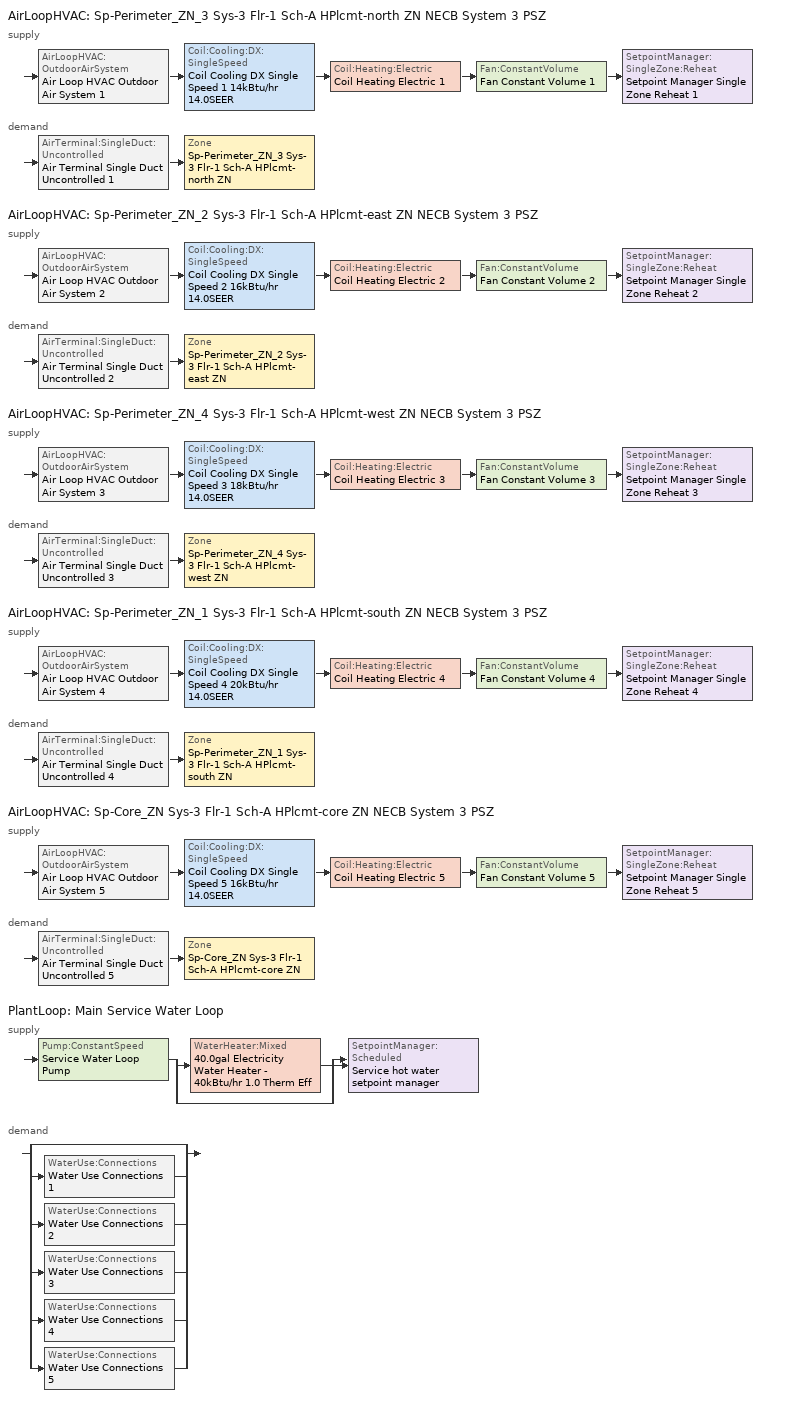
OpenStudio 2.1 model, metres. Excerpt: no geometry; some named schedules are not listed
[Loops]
AirLoopHVAC 'Sp-Perimeter_ZN_3 Sys-3 Flr-1 Sch-A HPlcmt-north ZN NECB System 3 PSZ'
 supply: AirLoopHVAC:OutdoorAirSystem 'Air Loop HVAC Outdoor Air System 1' > Coil:Cooling:DX:SingleSpeed 'Coil Cooling DX Single Speed 1 14kBtu/hr 14.0SEER' > Coil:Heating:Electric 'Coil Heating Electric 1' > Fan:ConstantVolume 'Fan Constant Volume 1' > SetpointManager:SingleZone:Reheat 'Setpoint Manager Single Zone Reheat 1'
 demand: AirTerminal:SingleDuct:Uncontrolled 'Air Terminal Single Duct Uncontrolled 1' > Zone 'Sp-Perimeter_ZN_3 Sys-3 Flr-1 Sch-A HPlcmt-north ZN'
AirLoopHVAC 'Sp-Perimeter_ZN_2 Sys-3 Flr-1 Sch-A HPlcmt-east ZN NECB System 3 PSZ'
 supply: AirLoopHVAC:OutdoorAirSystem 'Air Loop HVAC Outdoor Air System 2' > Coil:Cooling:DX:SingleSpeed 'Coil Cooling DX Single Speed 2 16kBtu/hr 14.0SEER' > Coil:Heating:Electric 'Coil Heating Electric 2' > Fan:ConstantVolume 'Fan Constant Volume 2' > SetpointManager:SingleZone:Reheat 'Setpoint Manager Single Zone Reheat 2'
 demand: AirTerminal:SingleDuct:Uncontrolled 'Air Terminal Single Duct Uncontrolled 2' > Zone 'Sp-Perimeter_ZN_2 Sys-3 Flr-1 Sch-A HPlcmt-east ZN'
AirLoopHVAC 'Sp-Perimeter_ZN_4 Sys-3 Flr-1 Sch-A HPlcmt-west ZN NECB System 3 PSZ'
 supply: AirLoopHVAC:OutdoorAirSystem 'Air Loop HVAC Outdoor Air System 3' > Coil:Cooling:DX:SingleSpeed 'Coil Cooling DX Single Speed 3 18kBtu/hr 14.0SEER' > Coil:Heating:Electric 'Coil Heating Electric 3' > Fan:ConstantVolume 'Fan Constant Volume 3' > SetpointManager:SingleZone:Reheat 'Setpoint Manager Single Zone Reheat 3'
 demand: AirTerminal:SingleDuct:Uncontrolled 'Air Terminal Single Duct Uncontrolled 3' > Zone 'Sp-Perimeter_ZN_4 Sys-3 Flr-1 Sch-A HPlcmt-west ZN'
AirLoopHVAC 'Sp-Perimeter_ZN_1 Sys-3 Flr-1 Sch-A HPlcmt-south ZN NECB System 3 PSZ'
 supply: AirLoopHVAC:OutdoorAirSystem 'Air Loop HVAC Outdoor Air System 4' > Coil:Cooling:DX:SingleSpeed 'Coil Cooling DX Single Speed 4 20kBtu/hr 14.0SEER' > Coil:Heating:Electric 'Coil Heating Electric 4' > Fan:ConstantVolume 'Fan Constant Volume 4' > SetpointManager:SingleZone:Reheat 'Setpoint Manager Single Zone Reheat 4'
 demand: AirTerminal:SingleDuct:Uncontrolled 'Air Terminal Single Duct Uncontrolled 4' > Zone 'Sp-Perimeter_ZN_1 Sys-3 Flr-1 Sch-A HPlcmt-south ZN'
AirLoopHVAC 'Sp-Core_ZN Sys-3 Flr-1 Sch-A HPlcmt-core ZN NECB System 3 PSZ'
 supply: AirLoopHVAC:OutdoorAirSystem 'Air Loop HVAC Outdoor Air System 5' > Coil:Cooling:DX:SingleSpeed 'Coil Cooling DX Single Speed 5 16kBtu/hr 14.0SEER' > Coil:Heating:Electric 'Coil Heating Electric 5' > Fan:ConstantVolume 'Fan Constant Volume 5' > SetpointManager:SingleZone:Reheat 'Setpoint Manager Single Zone Reheat 5'
 demand: AirTerminal:SingleDuct:Uncontrolled 'Air Terminal Single Duct Uncontrolled 5' > Zone 'Sp-Core_ZN Sys-3 Flr-1 Sch-A HPlcmt-core ZN'
PlantLoop 'Main Service Water Loop'
 supply: Pump:ConstantSpeed 'Service Water Loop Pump' > split
  | WaterHeater:Mixed '40.0gal Electricity Water Heater - 40kBtu/hr 1.0 Therm Eff'
  | bypass
  join > SetpointManager:Scheduled 'Service hot water setpoint manager'
 demand: split
  | bypass
  | WaterUse:Connections 'Water Use Connections 1'
  | WaterUse:Connections 'Water Use Connections 2'
  | WaterUse:Connections 'Water Use Connections 3'
  | WaterUse:Connections 'Water Use Connections 4'
  | WaterUse:Connections 'Water Use Connections 5'
[Sizing:Zone] Zone Cooling Design Supply Air Temperature Input Method=SupplyAirTemperature; Zone Cooling Design Supply Air Temperature {C}=13; Zone Cooling Design Supply Air Temperature Difference {deltaC}=11.11; Zone Heating Design Supply Air Temperature Input Method=SupplyAirTemperature; Zone Heating Design Supply Air Temperature {C}=43; Zone Heating Design Supply Air Temperature Difference {deltaC}=11.11; Zone Cooling Design Supply Air Humidity Ratio {kg-H2O/kg-air}=0.0085; Zone Heating Design Supply Air Humidity Ratio {kg-H2O/kg-air}=0.008; Zone Heating Sizing Factor=1.3; Zone Cooling Sizing Factor=1.1; Cooling Design Air Flow Method=DesignDay; Heating Design Air Flow Method=DesignDay; Account for Dedicated Outdoor Air System=No; Dedicated Outdoor Air System Control Strategy=NeutralSupplyAir; Dedicated Outdoor Air Low Setpoint Temperature for Design {C}=autosize; Dedicated Outdoor Air High Setpoint Temperature for Design {C}=autosize
Sp-Perimeter_ZN_3 Sys-3 Flr-1 Sch-A HPlcmt-north ZN; Sp-Perimeter_ZN_2 Sys-3 Flr-1 Sch-A HPlcmt-east ZN; Sp-Perimeter_ZN_4 Sys-3 Flr-1 Sch-A HPlcmt-west ZN; Sp-Perimeter_ZN_1 Sys-3 Flr-1 Sch-A HPlcmt-south ZN; Sp-Core_ZN Sys-3 Flr-1 Sch-A HPlcmt-core ZN
[Zone equipment]
Sp-Perimeter_ZN_3 Sys-3 Flr-1 Sch-A HPlcmt-north ZN: Air Terminal Single Duct Uncontrolled 1, Zone HVAC Baseboard Convective Electric 1
Sp-Perimeter_ZN_2 Sys-3 Flr-1 Sch-A HPlcmt-east ZN: Air Terminal Single Duct Uncontrolled 2, Zone HVAC Baseboard Convective Electric 2
Sp-Perimeter_ZN_4 Sys-3 Flr-1 Sch-A HPlcmt-west ZN: Air Terminal Single Duct Uncontrolled 3, Zone HVAC Baseboard Convective Electric 3
Sp-Perimeter_ZN_1 Sys-3 Flr-1 Sch-A HPlcmt-south ZN: Air Terminal Single Duct Uncontrolled 4, Zone HVAC Baseboard Convective Electric 4
Sp-Core_ZN Sys-3 Flr-1 Sch-A HPlcmt-core ZN: Air Terminal Single Duct Uncontrolled 5, Zone HVAC Baseboard Convective Electric 5
[AirLoopHVAC] Design Supply Air Flow Rate {m3/s}=AutoSize
Name | Availability Schedule | Availability Manager
Sp-Perimeter_ZN_3 Sys-3 Flr-1 Sch-A HPlcmt-north ZN NECB System 3 PSZ; Sp-Perimeter_ZN_2 Sys-3 Flr-1 Sch-A HPlcmt-east ZN NECB System 3 PSZ; Sp-Perimeter_ZN_4 Sys-3 Flr-1 Sch-A HPlcmt-west ZN NECB System 3 PSZ; Sp-Core_ZN Sys-3 Flr-1 Sch-A HPlcmt-core ZN NECB System 3 PSZ | Always On Discrete
Sp-Perimeter_ZN_1 Sys-3 Flr-1 Sch-A HPlcmt-south ZN NECB System 3 PSZ | Sp-Perimeter_ZN_1 Sys-3 Flr-1 Sch-A HPlcmt-south ZN NECB System 3 PSZ Occ Sch | Availability Manager Night Cycle 1
[Sizing:System] Type of Load to Size On=Sensible; Design Outdoor Air Flow Rate {m3/s}=Autosize; Minimum System Air Flow Ratio=1; Preheat Design Temperature {C}=7; Preheat Design Humidity Ratio {kg-H2O/kg-Air}=0.008; Precool Design Temperature {C}=13; Precool Design Humidity Ratio {kg-H2O/kg-Air}=0.008; Central Cooling Design Supply Air Temperature {C}=13; Central Heating Design Supply Air Temperature {C}=43; Sizing Option=NonCoincident; 100% Outdoor Air in Cooling=No; 100% Outdoor Air in Heating=No; Central Cooling Design Supply Air Humidity Ratio {kg-H2O/kg-Air}=0.0085; Central Heating Design Supply Air Humidity Ratio {kg-H2O/kg-Air}=0.008; Cooling Design Air Flow Method=DesignDay; Cooling Design Air Flow Rate {m3/s}=0; Heating Design Air Flow Method=DesignDay; Heating Design Air Flow Rate {m3/s}=0; System Outdoor Air Method=ZoneSum; Zone Maximum Outdoor Air Fraction=1; Cooling Supply Air Flow Rate Per Floor Area {m3/s-m2}=0.00996765; Cooling Fraction of Autosized Cooling Supply Air Flow Rate=1; Cooling Supply Air Flow Rate Per Unit Cooling Capacity {m3/s-W}=3.94755e-05; Heating Supply Air Flow Rate Per Floor Area {m3/s-m2}=0.00996765; Heating Fraction of Autosized Heating Supply Air Flow Rate=1; Heating Fraction of Autosized Cooling Supply Air Flow Rate=1; Heating Supply Air Flow Rate Per Unit Heating Capacity {m3/s-W}=3.15882e-05; Cooling Design Capacity Method=CoolingDesignCapacity; Cooling Design Capacity {W}=autosize; Cooling Design Capacity Per Floor Area {W/m2}=234.7; Fraction of Autosized Cooling Design Capacity=1; Heating Design Capacity Method=HeatingDesignCapacity; Heating Design Capacity {W}=autosize; Heating Design Capacity Per Floor Area {W/m2}=157; Fraction of Autosized Heating Design Capacity=1; Central Cooling Capacity Control Method=OnOff
Sp-Perimeter_ZN_3 Sys-3 Flr-1 Sch-A HPlcmt-north ZN NECB System 3 PSZ; Sp-Perimeter_ZN_2 Sys-3 Flr-1 Sch-A HPlcmt-east ZN NECB System 3 PSZ; Sp-Perimeter_ZN_4 Sys-3 Flr-1 Sch-A HPlcmt-west ZN NECB System 3 PSZ; Sp-Perimeter_ZN_1 Sys-3 Flr-1 Sch-A HPlcmt-south ZN NECB System 3 PSZ; Sp-Core_ZN Sys-3 Flr-1 Sch-A HPlcmt-core ZN NECB System 3 PSZ
[Fan:ConstantVolume] Availability Schedule=Always On Discrete; Fan Efficiency=0.39975; Pressure Rise {Pa}=640; Maximum Flow Rate {m3/s}=AutoSize; Motor Efficiency=0.615
Fan Constant Volume 1; Fan Constant Volume 2; Fan Constant Volume 3; Fan Constant Volume 4; Fan Constant Volume 5
[Coil:Heating:Electric] Availability Schedule=Always On Discrete
Coil Heating Electric 1; Coil Heating Electric 2; Coil Heating Electric 3; Coil Heating Electric 4; Coil Heating Electric 5
[Coil:Cooling:DX:SingleSpeed] Availability Schedule=Always On Discrete; Rated Total Cooling Capacity {W}=autosize; Rated Sensible Heat Ratio=autosize; Rated COP {W/W}=3.8248; Rated Air Flow Rate {m3/s}=autosize; Rated Evaporator Fan Power Per Volume Flow Rate {W/(m3/s)}=773.3; Condenser Type=AirCooled; Evaporative Condenser Effectiveness=0; Evaporative Condenser Air Flow Rate {m3/s}=Autosize; Evaporative Condenser Pump Rated Power Consumption {W}=Autosize; Crankcase Heater Capacity {W}=0; Maximum Outdoor Dry-Bulb Temperature for Crankcase Heater Operation {C}=0; Basin Heater Capacity {W/K}=0; Basin Heater Setpoint Temperature {C}=10
Name | Total Cooling Capacity Function of Temperature Curve | Total Cooling Capacity Function of Flow Fraction Curve | Energy Input Ratio Function of Temperature Curve | Energy Input Ratio Function of Flow Fraction Curve | Part Load Fraction Correlation Curve
Coil Cooling DX Single Speed 1 14kBtu/hr 14.0SEER | DXCOOL-NECB2011-REF-CAPFT | DXCOOL-NECB2011-REF-CAPFFLOW | DXCOOL-NECB2011-REF-COOLEIRFT | DXCOOL-NECB2011-REF-COOLEIRFFLOW | DXCOOL-NECB2011-REF-COOLPLFFPLR
Coil Cooling DX Single Speed 2 16kBtu/hr 14.0SEER | DXCOOL-NECB2011-REF-CAPFT 1 | DXCOOL-NECB2011-REF-CAPFFLOW 1 | DXCOOL-NECB2011-REF-COOLEIRFT 1 | DXCOOL-NECB2011-REF-COOLEIRFFLOW 1 | DXCOOL-NECB2011-REF-COOLPLFFPLR 1
Coil Cooling DX Single Speed 3 18kBtu/hr 14.0SEER | DXCOOL-NECB2011-REF-CAPFT 2 | DXCOOL-NECB2011-REF-CAPFFLOW 2 | DXCOOL-NECB2011-REF-COOLEIRFT 2 | DXCOOL-NECB2011-REF-COOLEIRFFLOW 2 | DXCOOL-NECB2011-REF-COOLPLFFPLR 2
Coil Cooling DX Single Speed 4 20kBtu/hr 14.0SEER | DXCOOL-NECB2011-REF-CAPFT 3 | DXCOOL-NECB2011-REF-CAPFFLOW 3 | DXCOOL-NECB2011-REF-COOLEIRFT 3 | DXCOOL-NECB2011-REF-COOLEIRFFLOW 3 | DXCOOL-NECB2011-REF-COOLPLFFPLR 3
Coil Cooling DX Single Speed 5 16kBtu/hr 14.0SEER | DXCOOL-NECB2011-REF-CAPFT 4 | DXCOOL-NECB2011-REF-CAPFFLOW 4 | DXCOOL-NECB2011-REF-COOLEIRFT 4 | DXCOOL-NECB2011-REF-COOLEIRFFLOW 4 | DXCOOL-NECB2011-REF-COOLPLFFPLR 4
[Controller:OutdoorAir] Minimum Outdoor Air Flow Rate {m3/s}=0; Maximum Outdoor Air Flow Rate {m3/s}=Autosize; Economizer Control Type=NoEconomizer; Economizer Control Action Type=ModulateFlow; Economizer Maximum Limit Dry-Bulb Temperature {C}=28; Economizer Maximum Limit Enthalpy {J/kg}=64000; Economizer Minimum Limit Dry-Bulb Temperature {C}=-100; Lockout Type=NoLockout; Minimum Limit Type=FixedMinimum; High Humidity Control=No; Heat Recovery Bypass Control Type=BypassWhenWithinEconomizerLimits
Name | Minimum Outdoor Air Schedule | Controller Mechanical Ventilation
Controller Outdoor Air 1 | Always On Discrete | Controller Mechanical Ventilation 1
Controller Outdoor Air 2 | Always On Discrete | Controller Mechanical Ventilation 2
Controller Outdoor Air 3 | Always On Discrete | Controller Mechanical Ventilation 3
Controller Outdoor Air 4 | Sp-Perimeter_ZN_1 Sys-3 Flr-1 Sch-A HPlcmt-south ZN NECB System 3 PSZ Occ Sch | Controller Mechanical Ventilation 4
Controller Outdoor Air 5 | Always On Discrete | Controller Mechanical Ventilation 5
[Controller:MechanicalVentilation] Availability Schedule=Always On Discrete; System Outdoor Air Method=ZoneSum
Controller Mechanical Ventilation 1; Controller Mechanical Ventilation 2; Controller Mechanical Ventilation 3; Controller Mechanical Ventilation 4; Controller Mechanical Ventilation 5
[AirLoopHVAC:OutdoorAirSystem]
Name | Controller
Air Loop HVAC Outdoor Air System 1 | Controller Outdoor Air 1
Air Loop HVAC Outdoor Air System 2 | Controller Outdoor Air 2
Air Loop HVAC Outdoor Air System 3 | Controller Outdoor Air 3
Air Loop HVAC Outdoor Air System 4 | Controller Outdoor Air 4
Air Loop HVAC Outdoor Air System 5 | Controller Outdoor Air 5
[SetpointManager:SingleZone:Reheat] Minimum Supply Air Temperature {C}=13; Maximum Supply Air Temperature {C}=43
Name | Control Zone
Setpoint Manager Single Zone Reheat 1 | Sp-Perimeter_ZN_3 Sys-3 Flr-1 Sch-A HPlcmt-north ZN
Setpoint Manager Single Zone Reheat 2 | Sp-Perimeter_ZN_2 Sys-3 Flr-1 Sch-A HPlcmt-east ZN
Setpoint Manager Single Zone Reheat 3 | Sp-Perimeter_ZN_4 Sys-3 Flr-1 Sch-A HPlcmt-west ZN
Setpoint Manager Single Zone Reheat 4 | Sp-Perimeter_ZN_1 Sys-3 Flr-1 Sch-A HPlcmt-south ZN
Setpoint Manager Single Zone Reheat 5 | Sp-Core_ZN Sys-3 Flr-1 Sch-A HPlcmt-core ZN
[AirTerminal:SingleDuct:Uncontrolled] Availability Schedule=Always On Discrete; Maximum Air Flow Rate {m3/s}=AutoSize
Air Terminal Single Duct Uncontrolled 1; Air Terminal Single Duct Uncontrolled 2; Air Terminal Single Duct Uncontrolled 3; Air Terminal Single Duct Uncontrolled 4; Air Terminal Single Duct Uncontrolled 5
[ZoneHVAC:Baseboard:Convective:Electric] Availability Schedule=Always On Discrete; Nominal Capacity {W}=autosize; Efficiency=1
Zone HVAC Baseboard Convective Electric 1; Zone HVAC Baseboard Convective Electric 2; Zone HVAC Baseboard Convective Electric 3; Zone HVAC Baseboard Convective Electric 4; Zone HVAC Baseboard Convective Electric 5
[PlantLoop]
Main Service Water Loop: Maximum Loop Temperature {C}=60; Minimum Loop Temperature {C}=10; Plant Loop Volume {m3}=Autocalculate; Load Distribution Scheme=Optimal
[Sizing:Plant]
Main Service Water Loop: Loop Type=Heating; Design Loop Exit Temperature {C}=60; Loop Design Temperature Difference {deltaC}=5; Sizing Option=NonCoincident; Zone Timesteps in Averaging Window=1; Coincident Sizing Factor Mode=None
[SetpointManager:Scheduled]
Service hot water setpoint manager: Control Variable=Temperature; Schedule=Service Water Loop Temp - 140F
[Pump:ConstantSpeed]
Service Water Loop Pump: Rated Flow Rate {m3/s}=autosize; Rated Pump Head {Pa}=0.001; Rated Power Consumption {W}=autosize; Motor Efficiency=0.7; Fraction of Motor Inefficiencies to Fluid Stream=0; Pump Control Type=Intermittent
[WaterHeater:Mixed]
40.0gal Electricity Water Heater - 40kBtu/hr 1.0 Therm Eff: Tank Volume {m3}=0.151416; Setpoint Temperature Schedule=Service Water Loop Temp - 140F; Deadband Temperature Difference {deltaC}=2; Maximum Temperature Limit {C}=82.2222; Heater Control Type=Cycle; Heater Maximum Capacity {W}=11722.8; Heater Fuel Type=Electricity; Heater Thermal Efficiency=1; Off Cycle Parasitic Fuel Consumption Rate {W}=570.999; Off Cycle Parasitic Fuel Type=Electricity; Off Cycle Parasitic Heat Fraction to Tank=0.8; On Cycle Parasitic Fuel Consumption Rate {W}=570.999; On Cycle Parasitic Fuel Type=Electricity; On Cycle Parasitic Heat Fraction to Tank=0; Ambient Temperature Indicator=Schedule; Ambient Temperature Schedule=Water Heater Ambient Temp Schedule - 70F; Off Cycle Loss Coefficient to Ambient Temperature {W/K}=1.80728; On Cycle Loss Coefficient to Ambient Temperature {W/K}=1.80728; Use Side Effectiveness=1; Source Side Effectiveness=1; Use Side Design Flow Rate {m3/s}=autosize; Source Side Design Flow Rate {m3/s}=autosize; Indirect Water Heating Recovery Time {hr}=1.5
[WaterUse:Connections]
Name | Water Use Equipment Name 1
Water Use Connections 1 | Core_zn Service Water Use 0.06gal/min
Water Use Connections 2 | Perimeter_zn_1 Service Water Use 0.04gal/min
Water Use Connections 3 | Perimeter_zn_2 Service Water Use 0.03gal/min
Water Use Connections 4 | Perimeter_zn_3 Service Water Use 0.04gal/min
Water Use Connections 5 | Perimeter_zn_4 Service Water Use 0.03gal/min
[WaterUse:Equipment:Definition]
Name | Peak Flow Rate {m3/s} | Target Temperature Schedule | Sensible Fraction Schedule | Latent Fraction Schedule
Core_zn Service Water Use Def 0.06gal/min | 3.62272e-06 | Schedule Ruleset 5 | Schedule Ruleset 3 | Schedule Ruleset 4
Perimeter_zn_1 Service Water Use Def 0.04gal/min | 2.74626e-06 | Schedule Ruleset 8 | Schedule Ruleset 6 | Schedule Ruleset 7
Perimeter_zn_2 Service Water Use Def 0.03gal/min | 1.62912e-06 | Schedule Ruleset 11 | Schedule Ruleset 9 | Schedule Ruleset 10
Perimeter_zn_3 Service Water Use Def 0.04gal/min | 2.74626e-06 | Schedule Ruleset 14 | Schedule Ruleset 12 | Schedule Ruleset 13
Perimeter_zn_4 Service Water Use Def 0.03gal/min | 1.62912e-06 | Schedule Ruleset 17 | Schedule Ruleset 15 | Schedule Ruleset 16
[WaterUse:Equipment] Flow Rate Fraction Schedule=NECB-A-Service Water Heating
Name | Water Use Equipment Definition | Space
Core_zn Service Water Use 0.06gal/min | Core_zn Service Water Use Def 0.06gal/min | Core_ZN
Perimeter_zn_1 Service Water Use 0.04gal/min | Perimeter_zn_1 Service Water Use Def 0.04gal/min | Perimeter_ZN_1
Perimeter_zn_2 Service Water Use 0.03gal/min | Perimeter_zn_2 Service Water Use Def 0.03gal/min | Perimeter_ZN_2
Perimeter_zn_3 Service Water Use 0.04gal/min | Perimeter_zn_3 Service Water Use Def 0.04gal/min | Perimeter_ZN_3
Perimeter_zn_4 Service Water Use 0.03gal/min | Perimeter_zn_4 Service Water Use Def 0.03gal/min | Perimeter_ZN_4
[AvailabilityManager:NightCycle]
Availability Manager Night Cycle 1: Control Type=CycleOnAny; Thermostat Tolerance {deltaC}=1; Cycling Run Time {s}=3600
[Schedule:Ruleset]
Service Water Loop Temp - 140F: Default Day Schedule=Service Water Loop Temp - 140F Default
Water Heater Ambient Temp Schedule - 70F: Default Day Schedule=Water Heater Ambient Temp Schedule - 70F Default
Schedule Ruleset 3: Default Day Schedule=Schedule Day 5
Schedule Ruleset 5: Default Day Schedule=Schedule Day 7
NECB-A-Service Water Heating: Default Day Schedule=NECB-A-Service Water Heating Default
Sp-Perimeter_ZN_1 Sys-3 Flr-1 Sch-A HPlcmt-south ZN NECB System 3 PSZ Occ Sch: Default Day Schedule=Sp-Perimeter_ZN_1 Sys-3 Flr-1 Sch-A HPlcmt-south ZN NECB System 3 PSZ Occ Sch Default; Summer Design Day Schedule=Sp-Perimeter_ZN_1 Sys-3 Flr-1 Sch-A HPlcmt-south ZN NECB System 3 PSZ Occ Sch Summer Design Day; Winter Design Day Schedule=Sp-Perimeter_ZN_1 Sys-3 Flr-1 Sch-A HPlcmt-south ZN NECB System 3 PSZ Occ Sch Winter Design Day
[Schedule:Day]
Service Water Loop Temp - 140F Default: 24, 0, 60
Water Heater Ambient Temp Schedule - 70F Default: 24, 0, 21.1111
Sp-Perimeter_ZN_1 Sys-3 Flr-1 Sch-A HPlcmt-south ZN NECB System 3 PSZ Occ Sch Default; Sp-Perimeter_ZN_1 Sys-3 Flr-1 Sch-A HPlcmt-south ZN NECB System 3 PSZ Occ Sch Winter Design Day; Sp-Perimeter_ZN_1 Sys-3 Flr-1 Sch-A HPlcmt-south ZN NECB System 3 PSZ Occ Sch Summer Design Day: 24, 0, 1
[Schedule:Rule] Schedule Ruleset=Sp-Perimeter_ZN_1 Sys-3 Flr-1 Sch-A HPlcmt-south ZN NECB System 3 PSZ Occ Sch; Date Specification Type=DateRange; Start Month=1; Start Day=1; End Month=12
Sp-Perimeter_ZN_1 Sys-3 Flr-1 Sch-A HPlcmt-south ZN NECB System 3 PSZ Occ Sch Monday Rule: Rule Order=6; Day Schedule=Sp-Perimeter_ZN_1 Sys-3 Flr-1 Sch-A HPlcmt-south ZN NECB System 3 PSZ Occ Sch Monday; Apply Monday=Yes; End Day=25
Sp-Perimeter_ZN_1 Sys-3 Flr-1 Sch-A HPlcmt-south ZN NECB System 3 PSZ Occ Sch Tuesday Rule: Rule Order=5; Day Schedule=Sp-Perimeter_ZN_1 Sys-3 Flr-1 Sch-A HPlcmt-south ZN NECB System 3 PSZ Occ Sch Tuesday; End Day=26; Apply Tuesday=Yes
Sp-Perimeter_ZN_1 Sys-3 Flr-1 Sch-A HPlcmt-south ZN NECB System 3 PSZ Occ Sch Wednesday Rule: Rule Order=4; Day Schedule=Sp-Perimeter_ZN_1 Sys-3 Flr-1 Sch-A HPlcmt-south ZN NECB System 3 PSZ Occ Sch Wednesday; End Day=27; Apply Wednesday=Yes
Sp-Perimeter_ZN_1 Sys-3 Flr-1 Sch-A HPlcmt-south ZN NECB System 3 PSZ Occ Sch Thursday Rule: Rule Order=3; Day Schedule=Sp-Perimeter_ZN_1 Sys-3 Flr-1 Sch-A HPlcmt-south ZN NECB System 3 PSZ Occ Sch Thursday; End Day=28; Apply Thursday=Yes
Sp-Perimeter_ZN_1 Sys-3 Flr-1 Sch-A HPlcmt-south ZN NECB System 3 PSZ Occ Sch Friday Rule: Rule Order=2; Day Schedule=Sp-Perimeter_ZN_1 Sys-3 Flr-1 Sch-A HPlcmt-south ZN NECB System 3 PSZ Occ Sch Friday; End Day=29; Apply Friday=Yes
Sp-Perimeter_ZN_1 Sys-3 Flr-1 Sch-A HPlcmt-south ZN NECB System 3 PSZ Occ Sch Saturday Rule: Rule Order=1; Day Schedule=Sp-Perimeter_ZN_1 Sys-3 Flr-1 Sch-A HPlcmt-south ZN NECB System 3 PSZ Occ Sch Saturday; End Day=30; Apply Saturday=Yes
Sp-Perimeter_ZN_1 Sys-3 Flr-1 Sch-A HPlcmt-south ZN NECB System 3 PSZ Occ Sch Sunday Rule: Rule Order=0; Day Schedule=Sp-Perimeter_ZN_1 Sys-3 Flr-1 Sch-A HPlcmt-south ZN NECB System 3 PSZ Occ Sch Sunday; End Day=31; Apply Sunday=Yes
[Schedule:Constant]
Always On Discrete: Value=1
[Curve:Biquadratic] Minimum Value of x=13; Maximum Value of x=24; Minimum Value of y=24; Maximum Value of y=46
Name | Coefficient1 Constant | Coefficient2 x | Coefficient3 x**2 | Coefficient4 y | Coefficient5 y**2 | Coefficient6 x*y
DXCOOL-NECB2011-REF-CAPFT; DXCOOL-NECB2011-REF-CAPFT 1; DXCOOL-NECB2011-REF-CAPFT 2; DXCOOL-NECB2011-REF-CAPFT 3; DXCOOL-NECB2011-REF-CAPFT 4 | 0.867905 | 0.0142459 | 0.00055436 | -0.0075575 | 3.3e-05 | -0.0001918
DXCOOL-NECB2011-REF-COOLEIRFT; DXCOOL-NECB2011-REF-COOLEIRFT 1; DXCOOL-NECB2011-REF-COOLEIRFT 2; DXCOOL-NECB2011-REF-COOLEIRFT 3; DXCOOL-NECB2011-REF-COOLEIRFT 4 | 0.116936 | 0.0284933 | -0.0004112 | 0.0214108 | 0.00016103 | -0.0006791
[Curve:Quadratic] Coefficient1 Constant=1; Coefficient2 x=0; Coefficient3 x**2=0; Minimum Value of x=0; Maximum Value of x=1
DXCOOL-NECB2011-REF-CAPFFLOW; DXCOOL-NECB2011-REF-COOLEIRFFLOW; DXCOOL-NECB2011-REF-CAPFFLOW 1; DXCOOL-NECB2011-REF-COOLEIRFFLOW 1; DXCOOL-NECB2011-REF-CAPFFLOW 2; DXCOOL-NECB2011-REF-COOLEIRFFLOW 2; DXCOOL-NECB2011-REF-CAPFFLOW 3; DXCOOL-NECB2011-REF-COOLEIRFFLOW 3; DXCOOL-NECB2011-REF-CAPFFLOW 4; DXCOOL-NECB2011-REF-COOLEIRFFLOW 4
[Curve:Cubic] Coefficient1 Constant=0.0277; Coefficient2 x=4.9151; Coefficient3 x**2=-8.184; Coefficient4 x**3=4.2702; Minimum Value of x=0.7; Maximum Value of x=1
DXCOOL-NECB2011-REF-COOLPLFFPLR; DXCOOL-NECB2011-REF-COOLPLFFPLR 1; DXCOOL-NECB2011-REF-COOLPLFFPLR 2; DXCOOL-NECB2011-REF-COOLPLFFPLR 3; DXCOOL-NECB2011-REF-COOLPLFFPLR 4
